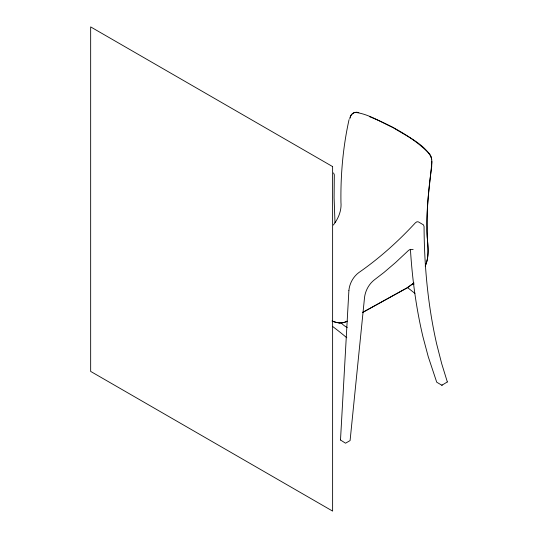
<?xml version="1.0" encoding="UTF-8"?>
<svg xmlns="http://www.w3.org/2000/svg" width="538" height="538" viewBox="0 0 538 538"><rect width="100%" height="100%" fill="white"/><g stroke="black" fill="none" stroke-linecap="round" stroke-linejoin="round"><path stroke-width="0.81" d="M413.15 249.397L410.272 249.457L408.618 250.331L395.598 262.524L384.024 272.416L374.3 279.908C368.947 284.118 365.463 290.5 364.562 297.225L350.09 440.575L345.537 443.204L340.5 440.003L348.893 290.513M348.893 290.48C349.532 283.499 353.184 276.801 358.806 272.591C379.512 258.213 398.335 241.273 415.43 222.779L416.997 221.743L418.416 221.898L423.473 224.877L424.065 226.545C424.233 265.947 427.932 305.409 436.634 343.876L441.705 363.695L447.34 381.94M340.5 440.003L340.594 439.58M349.781 118.864L349.922 118.246M349.041 119.665C343.049 146.706 340.541 174.621 340.951 202.322C341.738 210.566 338.315 218.657 333.331 225.059M349.996 117.809C350.588 115.293 352.397 112.933 355.013 112.355C368.449 113.827 380.79 122.126 393.056 127.533C405.665 135.805 423.89 143.343 431.207 157.231M350.13 117.338C350.971 113.565 355.221 111.151 358.833 112.63M425.175 266.041C429.311 256.969 428.006 246.821 427.259 237.238C426.331 213.667 428.295 190.089 431.698 166.773L431.785 159.947M425.397 265.577C430.642 253.532 426.419 240.325 427.024 227.762C426.331 205.536 429.97 183.519 431.94 161.501M442.243 384.993L441.88 385.201M413.944 282.961L407.279 287.769L362.639 312.457M413.722 283.17L406.735 288.079L362.874 312.289M442.101 385.114L447.32 381.967M431.779 159.894L430.797 156.027L429.459 153.525M347.292 321.119C342.565 323.809 336.775 323.136 331.993 320.93C336.6 323.069 342.054 323.768 346.754 321.502M343.748 322.511L342.773 322.692M339.155 322.914L341.899 322.76L341.159 322.861M441.792 385.208L436.721 382.202L428.255 356.728L422.955 336.828C416.271 308.503 412.337 279.585 410.501 250.547L410.265 249.296M339.37 322.78L337.064 322.558M369.606 116.672C391.496 125.576 412.955 137.015 429.701 153.962M347.239 327.521L345.941 326.774A19.052 11.917 64.5 0 1 341.435 323.17M333.526 172.906L334.313 174.702L334.098 197.715L334.986 222.618M431.194 157.163L431.557 158.609M414.099 284.125A18.722 9.563 54.8 0 1 412.935 283.351M407.912 287.897A266.693 136.235 54.8 0 1 414.899 293.392M332.518 326.391A311.099 194.581 64.5 0 1 346.781 337.743M332.618 166.592L90.66 26.9L90.66 371.408L332.618 511.1L332.618 166.592"/></g></svg>
